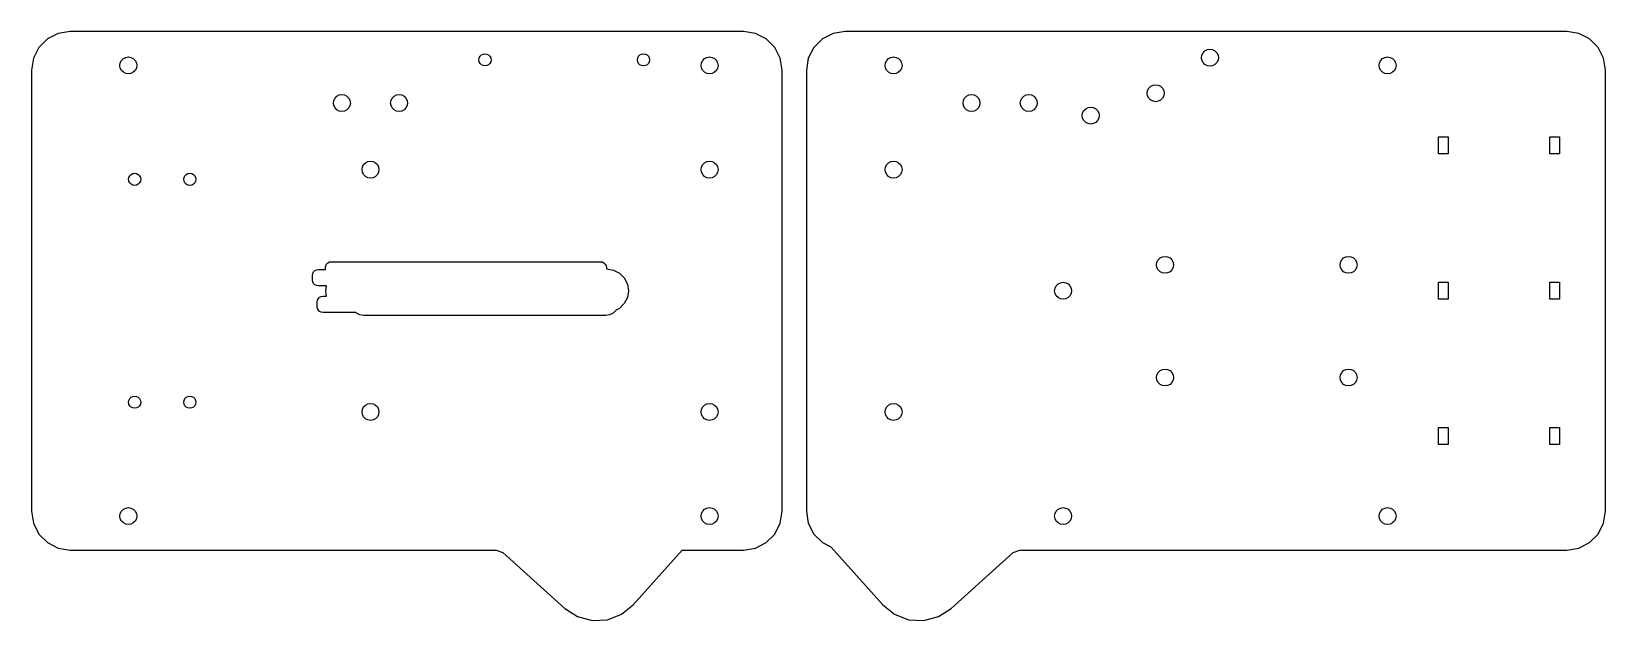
# Model space of a CAD drawing. Header units: metres. Extents: x -160 to 165, y -62 to 60.
import ezdxf

# ---------------------------------------------------------------- set-up
doc = ezdxf.new("R2010")
doc.units = ezdxf.units.M

msp = doc.modelspace()

# ---------------------------------------------------------------- linework, layer by layer
for p, q in [((-154.472, 59.6085), (-156.702, 58.4721)), ((-152, 60), (-154.472, 59.6085)), ((-13, 60), (-152, 60)), ((-10.5279, 59.6085), (-13, 60)), ((-8.29771, 58.4721), (-10.5279, 59.6085)), ((5.52786, 59.6085), (3.29771, 58.4721)), ((8, 60), (5.52786, 59.6085)), ((157, 60), (8, 60)), ((159.472, 59.6085), (157, 60)), ((161.702, 58.4721), (159.472, 59.6085)), ((-158.472, 56.7023), (-159.608, 54.4721)), ((-156.702, 58.4721), (-158.472, 56.7023)), ((-67.1047, 55.1613), (-66.7563, 55.3388)), ((-66.7563, 55.3388), (-66.37, 55.4)), ((-66.37, 55.4), (-65.9837, 55.3388)), ((-65.9837, 55.3388), (-65.6353, 55.1613)), ((-34.3647, 55.1613), (-34.0163, 55.3388)), ((-34.0163, 55.3388), (-33.63, 55.4)), ((-33.63, 55.4), (-33.2437, 55.3388)), ((-33.2437, 55.3388), (-32.8953, 55.1613)), ((-6.52786, 56.7023), (-8.29771, 58.4721)), ((-5.39154, 54.4721), (-6.52786, 56.7023)), ((1.52786, 56.7023), (0.39154, 54.4721)), ((3.29771, 58.4721), (1.52786, 56.7023)), ((81.6656, 55.1408), (81.9142, 55.6286)), ((81.9142, 55.6286), (82.3014, 56.0158)), ((82.3014, 56.0158), (82.7892, 56.2643)), ((82.7892, 56.2643), (83.33, 56.35)), ((83.33, 56.35), (83.8708, 56.2643)), ((83.8708, 56.2643), (84.3586, 56.0158)), ((84.3586, 56.0158), (84.7458, 55.6286)), ((84.7458, 55.6286), (84.9943, 55.1408)), ((163.472, 56.7023), (161.702, 58.4721)), ((164.608, 54.4721), (163.472, 56.7023)), ((-159.608, 54.4721), (-160, 52)), ((-160, 52), (-160, -39)), ((-141.75, 53), (-141.664, 53.5408)), ((-141.664, 52.4592), (-141.75, 53)), ((-141.664, 53.5408), (-141.416, 54.0286)), ((-141.416, 51.9714), (-141.664, 52.4592)), ((-141.416, 54.0286), (-141.029, 54.4158)), ((-141.029, 54.4158), (-140.541, 54.6644)), ((-140.541, 54.6644), (-140, 54.75)), ((-140, 54.75), (-139.459, 54.6644)), ((-139.459, 54.6644), (-138.971, 54.4158)), ((-138.971, 54.4158), (-138.584, 54.0286)), ((-138.584, 54.0286), (-138.336, 53.5408)), ((-138.336, 52.4592), (-138.584, 51.9714)), ((-138.336, 53.5408), (-138.25, 53)), ((-138.25, 53), (-138.336, 52.4592)), ((-67.62, 54.15), (-67.5588, 54.5363)), ((-67.5588, 53.7637), (-67.62, 54.15)), ((-67.5588, 54.5363), (-67.3813, 54.8847)), ((-67.3813, 53.4153), (-67.5588, 53.7637)), ((-67.3813, 54.8847), (-67.1047, 55.1613)), ((-67.1047, 53.1387), (-67.3813, 53.4153)), ((-66.7563, 52.9612), (-67.1047, 53.1387)), ((-66.37, 52.9), (-66.7563, 52.9612)), ((-65.9837, 52.9612), (-66.37, 52.9)), ((-65.6353, 53.1387), (-65.9837, 52.9612)), ((-65.6353, 55.1613), (-65.3587, 54.8847)), ((-65.3587, 53.4153), (-65.6353, 53.1387)), ((-65.3587, 54.8847), (-65.1812, 54.5363)), ((-65.1812, 53.7637), (-65.3587, 53.4153)), ((-65.1812, 54.5363), (-65.12, 54.15)), ((-65.12, 54.15), (-65.1812, 53.7637)), ((-34.88, 54.15), (-34.8188, 54.5363)), ((-34.8188, 53.7637), (-34.88, 54.15)), ((-34.8188, 54.5363), (-34.6413, 54.8847)), ((-34.6413, 53.4153), (-34.8188, 53.7637)), ((-34.6413, 54.8847), (-34.3647, 55.1613)), ((-34.3647, 53.1387), (-34.6413, 53.4153)), ((-34.0163, 52.9612), (-34.3647, 53.1387)), ((-33.63, 52.9), (-34.0163, 52.9612)), ((-33.2437, 52.9612), (-33.63, 52.9)), ((-32.8953, 53.1387), (-33.2437, 52.9612)), ((-32.8953, 55.1613), (-32.6187, 54.8847)), ((-32.6187, 53.4153), (-32.8953, 53.1387)), ((-32.6187, 54.8847), (-32.4412, 54.5363)), ((-32.4412, 53.7637), (-32.6187, 53.4153)), ((-32.4412, 54.5363), (-32.38, 54.15)), ((-32.38, 54.15), (-32.4412, 53.7637)), ((-21.75, 53), (-21.6644, 53.5408)), ((-21.6644, 52.4592), (-21.75, 53)), ((-21.6644, 53.5408), (-21.4158, 54.0286)), ((-21.4158, 51.9714), (-21.6644, 52.4592)), ((-21.4158, 54.0286), (-21.0286, 54.4158)), ((-21.0286, 54.4158), (-20.5408, 54.6644)), ((-20.5408, 54.6644), (-20, 54.75)), ((-20, 54.75), (-19.4592, 54.6644)), ((-19.4592, 54.6644), (-18.9714, 54.4158)), ((-18.9714, 54.4158), (-18.5842, 54.0286)), ((-18.5842, 54.0286), (-18.3357, 53.5408)), ((-18.3357, 52.4592), (-18.5842, 51.9714)), ((-18.3357, 53.5408), (-18.25, 53)), ((-18.25, 53), (-18.3357, 52.4592)), ((-5, 52), (-5.39154, 54.4721)), ((-5, -39), (-5, 52)), ((0.39154, 54.4721), (0, 52)), ((0, 52), (0, -39)), ((16.25, 53), (16.3357, 53.5408)), ((16.3357, 52.4592), (16.25, 53)), ((16.3357, 53.5408), (16.5842, 54.0286)), ((16.5842, 51.9714), (16.3357, 52.4592)), ((16.5842, 54.0286), (16.9714, 54.4158)), ((16.9714, 54.4158), (17.4592, 54.6644)), ((17.4592, 54.6644), (18, 54.75)), ((18, 54.75), (18.5408, 54.6644)), ((18.5408, 54.6644), (19.0286, 54.4158)), ((19.0286, 54.4158), (19.4158, 54.0286)), ((19.4158, 54.0286), (19.6644, 53.5408)), ((19.6644, 52.4592), (19.4158, 51.9714)), ((19.6644, 53.5408), (19.75, 53)), ((19.75, 53), (19.6644, 52.4592)), ((81.58, 54.6), (81.6656, 55.1408)), ((81.6656, 54.0592), (81.58, 54.6)), ((81.9142, 53.5714), (81.6656, 54.0592)), ((82.3014, 53.1842), (81.9142, 53.5714)), ((82.7892, 52.9356), (82.3014, 53.1842)), ((83.33, 52.85), (82.7892, 52.9356)), ((83.8708, 52.9356), (83.33, 52.85)), ((84.3586, 53.1842), (83.8708, 52.9356)), ((84.7458, 53.5714), (84.3586, 53.1842)), ((84.9943, 54.0592), (84.7458, 53.5714)), ((84.9943, 55.1408), (85.08, 54.6)), ((85.08, 54.6), (84.9943, 54.0592)), ((118.25, 53), (118.336, 53.5408)), ((118.336, 52.4592), (118.25, 53)), ((118.336, 53.5408), (118.584, 54.0286)), ((118.584, 51.9714), (118.336, 52.4592)), ((118.584, 54.0286), (118.971, 54.4158)), ((118.971, 54.4158), (119.459, 54.6644)), ((119.459, 54.6644), (120, 54.75)), ((120, 54.75), (120.541, 54.6644)), ((120.541, 54.6644), (121.029, 54.4158)), ((121.029, 54.4158), (121.416, 54.0286)), ((121.416, 54.0286), (121.664, 53.5408)), ((121.664, 52.4592), (121.416, 51.9714)), ((121.664, 53.5408), (121.75, 53)), ((121.75, 53), (121.664, 52.4592)), ((165, 52), (164.608, 54.4721)), ((165, -39), (165, 52)), ((-141.029, 51.5842), (-141.416, 51.9714)), ((-140.541, 51.3357), (-141.029, 51.5842)), ((-140, 51.25), (-140.541, 51.3357)), ((-139.459, 51.3357), (-140, 51.25)), ((-138.971, 51.5842), (-139.459, 51.3357)), ((-138.584, 51.9714), (-138.971, 51.5842)), ((-21.0286, 51.5842), (-21.4158, 51.9714)), ((-20.5408, 51.3357), (-21.0286, 51.5842)), ((-20, 51.25), (-20.5408, 51.3357)), ((-19.4592, 51.3357), (-20, 51.25)), ((-18.9714, 51.5842), (-19.4592, 51.3357)), ((-18.5842, 51.9714), (-18.9714, 51.5842)), ((16.9714, 51.5842), (16.5842, 51.9714)), ((17.4592, 51.3357), (16.9714, 51.5842)), ((18, 51.25), (17.4592, 51.3357)), ((18.5408, 51.3357), (18, 51.25)), ((19.0286, 51.5842), (18.5408, 51.3357)), ((19.4158, 51.9714), (19.0286, 51.5842)), ((71.0914, 48.6858), (71.5792, 48.9344)), ((71.5792, 48.9344), (72.12, 49.02)), ((72.12, 49.02), (72.6608, 48.9344)), ((72.6608, 48.9344), (73.1486, 48.6858)), ((118.971, 51.5842), (118.584, 51.9714)), ((119.459, 51.3357), (118.971, 51.5842)), ((120, 51.25), (119.459, 51.3357)), ((120.541, 51.3357), (120, 51.25)), ((121.029, 51.5842), (120.541, 51.3357)), ((121.416, 51.9714), (121.029, 51.5842)), ((-97.66, 45.245), (-97.5743, 45.7858)), ((-97.5743, 45.7858), (-97.3258, 46.2736)), ((-97.3258, 46.2736), (-96.9386, 46.6608)), ((-96.9386, 46.6608), (-96.4508, 46.9094)), ((-96.4508, 46.9094), (-95.91, 46.995)), ((-95.91, 46.995), (-95.3692, 46.9094)), ((-95.3692, 46.9094), (-94.8814, 46.6608)), ((-94.8814, 46.6608), (-94.4942, 46.2736)), ((-94.4942, 46.2736), (-94.2456, 45.7858)), ((-94.2456, 45.7858), (-94.16, 45.245)), ((-85.84, 45.245), (-85.7544, 45.7858)), ((-85.7544, 45.7858), (-85.5058, 46.2736)), ((-85.5058, 46.2736), (-85.1186, 46.6608)), ((-85.1186, 46.6608), (-84.6308, 46.9094)), ((-84.6308, 46.9094), (-84.09, 46.995)), ((-84.09, 46.995), (-83.5492, 46.9094)), ((-83.5492, 46.9094), (-83.0614, 46.6608)), ((-83.0614, 46.6608), (-82.6742, 46.2736)), ((-82.6742, 46.2736), (-82.4257, 45.7858)), ((-82.4257, 45.7858), (-82.34, 45.245)), ((32.34, 45.245), (32.4257, 45.7858)), ((32.4257, 45.7858), (32.6742, 46.2736)), ((32.6742, 46.2736), (33.0614, 46.6608)), ((33.0614, 46.6608), (33.5492, 46.9094)), ((33.5492, 46.9094), (34.09, 46.995)), ((34.09, 46.995), (34.6308, 46.9094)), ((34.6308, 46.9094), (35.1186, 46.6608)), ((35.1186, 46.6608), (35.5058, 46.2736)), ((35.5058, 46.2736), (35.7544, 45.7858)), ((35.7544, 45.7858), (35.84, 45.245)), ((44.16, 45.245), (44.2456, 45.7858)), ((44.2456, 45.7858), (44.4942, 46.2736)), ((44.4942, 46.2736), (44.8814, 46.6608)), ((44.8814, 46.6608), (45.3692, 46.9094)), ((45.3692, 46.9094), (45.91, 46.995)), ((45.91, 46.995), (46.4508, 46.9094)), ((46.4508, 46.9094), (46.9386, 46.6608)), ((46.9386, 46.6608), (47.3258, 46.2736)), ((47.3258, 46.2736), (47.5743, 45.7858)), ((47.5743, 45.7858), (47.66, 45.245)), ((70.37, 47.27), (70.4556, 47.8108)), ((70.4556, 46.7292), (70.37, 47.27)), ((70.4556, 47.8108), (70.7042, 48.2986)), ((70.7042, 46.2414), (70.4556, 46.7292)), ((70.7042, 48.2986), (71.0914, 48.6858)), ((71.0914, 45.8542), (70.7042, 46.2414)), ((71.5792, 45.6057), (71.0914, 45.8542)), ((72.12, 45.52), (71.5792, 45.6057)), ((72.6608, 45.6057), (72.12, 45.52)), ((73.1486, 45.8542), (72.6608, 45.6057)), ((73.1486, 48.6858), (73.5358, 48.2986)), ((73.5358, 46.2414), (73.1486, 45.8542)), ((73.5358, 48.2986), (73.7843, 47.8108)), ((73.7843, 46.7292), (73.5358, 46.2414)), ((73.7843, 47.8108), (73.87, 47.27)), ((73.87, 47.27), (73.7843, 46.7292)), ((-97.5743, 44.7042), (-97.66, 45.245)), ((-97.3258, 44.2164), (-97.5743, 44.7042)), ((-96.9386, 43.8292), (-97.3258, 44.2164)), ((-96.4508, 43.5807), (-96.9386, 43.8292)), ((-95.91, 43.495), (-96.4508, 43.5807)), ((-95.3692, 43.5807), (-95.91, 43.495)), ((-94.8814, 43.8292), (-95.3692, 43.5807)), ((-94.4942, 44.2164), (-94.8814, 43.8292)), ((-94.2456, 44.7042), (-94.4942, 44.2164)), ((-94.16, 45.245), (-94.2456, 44.7042)), ((-85.7544, 44.7042), (-85.84, 45.245)), ((-85.5058, 44.2164), (-85.7544, 44.7042)), ((-85.1186, 43.8292), (-85.5058, 44.2164)), ((-84.6308, 43.5807), (-85.1186, 43.8292)), ((-84.09, 43.495), (-84.6308, 43.5807)), ((-83.5492, 43.5807), (-84.09, 43.495)), ((-83.0614, 43.8292), (-83.5492, 43.5807)), ((-82.6742, 44.2164), (-83.0614, 43.8292)), ((-82.4257, 44.7042), (-82.6742, 44.2164)), ((-82.34, 45.245), (-82.4257, 44.7042)), ((32.4257, 44.7042), (32.34, 45.245)), ((32.6742, 44.2164), (32.4257, 44.7042)), ((33.0614, 43.8292), (32.6742, 44.2164)), ((33.5492, 43.5807), (33.0614, 43.8292)), ((34.09, 43.495), (33.5492, 43.5807)), ((34.6308, 43.5807), (34.09, 43.495)), ((35.1186, 43.8292), (34.6308, 43.5807)), ((35.5058, 44.2164), (35.1186, 43.8292)), ((35.7544, 44.7042), (35.5058, 44.2164)), ((35.84, 45.245), (35.7544, 44.7042)), ((44.2456, 44.7042), (44.16, 45.245)), ((44.4942, 44.2164), (44.2456, 44.7042)), ((44.8814, 43.8292), (44.4942, 44.2164)), ((45.3692, 43.5807), (44.8814, 43.8292)), ((45.91, 43.495), (45.3692, 43.5807)), ((46.4508, 43.5807), (45.91, 43.495)), ((46.9386, 43.8292), (46.4508, 43.5807)), ((47.3258, 44.2164), (46.9386, 43.8292)), ((47.5743, 44.7042), (47.3258, 44.2164)), ((47.66, 45.245), (47.5743, 44.7042)), ((56.95, 42.65), (57.0357, 43.1908)), ((57.0357, 42.1092), (56.95, 42.65)), ((57.0357, 43.1908), (57.2842, 43.6786)), ((57.2842, 43.6786), (57.6714, 44.0658)), ((57.6714, 44.0658), (58.1592, 44.3144)), ((58.1592, 44.3144), (58.7, 44.4)), ((58.7, 44.4), (59.2408, 44.3144)), ((59.2408, 44.3144), (59.7286, 44.0658)), ((59.7286, 44.0658), (60.1158, 43.6786)), ((60.1158, 43.6786), (60.3643, 43.1908)), ((60.3643, 43.1908), (60.45, 42.65)), ((60.45, 42.65), (60.3643, 42.1092)), ((57.2842, 41.6214), (57.0357, 42.1092)), ((57.6714, 41.2342), (57.2842, 41.6214)), ((58.1592, 40.9857), (57.6714, 41.2342)), ((58.7, 40.9), (58.1592, 40.9857)), ((59.2408, 40.9857), (58.7, 40.9)), ((59.7286, 41.2342), (59.2408, 40.9857)), ((60.1158, 41.6214), (59.7286, 41.2342)), ((60.3643, 42.1092), (60.1158, 41.6214)), ((130.5, 34.75), (130.5, 38.25)), ((130.5, 38.25), (132.5, 38.25)), ((132.5, 38.25), (132.5, 34.75)), ((153.5, 34.75), (153.5, 38.25)), ((153.5, 38.25), (155.5, 38.25)), ((155.5, 38.25), (155.5, 34.75)), ((-91.6644, 32.0408), (-91.4158, 32.5286)), ((-91.4158, 32.5286), (-91.0286, 32.9158)), ((-91.0286, 32.9158), (-90.5408, 33.1644)), ((-90.5408, 33.1644), (-90, 33.25)), ((-90, 33.25), (-89.4592, 33.1644)), ((-89.4592, 33.1644), (-88.9714, 32.9158)), ((-88.9714, 32.9158), (-88.5842, 32.5286)), ((-88.5842, 32.5286), (-88.3357, 32.0408)), ((-21.6644, 32.0408), (-21.4158, 32.5286)), ((-21.4158, 32.5286), (-21.0286, 32.9158)), ((-21.0286, 32.9158), (-20.5408, 33.1644)), ((-20.5408, 33.1644), (-20, 33.25)), ((-20, 33.25), (-19.4592, 33.1644)), ((-19.4592, 33.1644), (-18.9714, 32.9158)), ((-18.9714, 32.9158), (-18.5842, 32.5286)), ((-18.5842, 32.5286), (-18.3357, 32.0408)), ((16.3357, 32.0408), (16.5842, 32.5286)), ((16.5842, 32.5286), (16.9714, 32.9158)), ((16.9714, 32.9158), (17.4592, 33.1644)), ((17.4592, 33.1644), (18, 33.25)), ((18, 33.25), (18.5408, 33.1644)), ((18.5408, 33.1644), (19.0286, 32.9158)), ((19.0286, 32.9158), (19.4158, 32.5286)), ((19.4158, 32.5286), (19.6644, 32.0408)), ((132.5, 34.75), (130.5, 34.75)), ((155.5, 34.75), (153.5, 34.75)), ((-139.95, 29.5), (-139.889, 29.8863)), ((-139.889, 29.1137), (-139.95, 29.5)), ((-139.889, 29.8863), (-139.711, 30.2347)), ((-139.711, 30.2347), (-139.435, 30.5113)), ((-139.435, 30.5113), (-139.086, 30.6888)), ((-139.086, 30.6888), (-138.7, 30.75)), ((-138.7, 30.75), (-138.314, 30.6888)), ((-138.314, 30.6888), (-137.965, 30.5113)), ((-137.965, 30.5113), (-137.689, 30.2347)), ((-137.689, 30.2347), (-137.511, 29.8863)), ((-137.511, 29.8863), (-137.45, 29.5)), ((-137.45, 29.5), (-137.511, 29.1137)), ((-128.55, 29.5), (-128.489, 29.8863)), ((-128.489, 29.1137), (-128.55, 29.5)), ((-128.489, 29.8863), (-128.311, 30.2347)), ((-128.311, 30.2347), (-128.035, 30.5113)), ((-128.035, 30.5113), (-127.686, 30.6888)), ((-127.686, 30.6888), (-127.3, 30.75)), ((-127.3, 30.75), (-126.914, 30.6888)), ((-126.914, 30.6888), (-126.565, 30.5113)), ((-126.565, 30.5113), (-126.289, 30.2347)), ((-126.289, 30.2347), (-126.111, 29.8863)), ((-126.111, 29.8863), (-126.05, 29.5)), ((-126.05, 29.5), (-126.111, 29.1137)), ((-91.75, 31.5), (-91.6644, 32.0408)), ((-91.6644, 30.9592), (-91.75, 31.5)), ((-91.4158, 30.4714), (-91.6644, 30.9592)), ((-91.0286, 30.0842), (-91.4158, 30.4714)), ((-90.5408, 29.8357), (-91.0286, 30.0842)), ((-90, 29.75), (-90.5408, 29.8357)), ((-89.4592, 29.8357), (-90, 29.75)), ((-88.9714, 30.0842), (-89.4592, 29.8357)), ((-88.5842, 30.4714), (-88.9714, 30.0842)), ((-88.3357, 30.9592), (-88.5842, 30.4714)), ((-88.3357, 32.0408), (-88.25, 31.5)), ((-88.25, 31.5), (-88.3357, 30.9592)), ((-21.75, 31.5), (-21.6644, 32.0408)), ((-21.6644, 30.9592), (-21.75, 31.5)), ((-21.4158, 30.4714), (-21.6644, 30.9592)), ((-21.0286, 30.0842), (-21.4158, 30.4714)), ((-20.5408, 29.8357), (-21.0286, 30.0842)), ((-20, 29.75), (-20.5408, 29.8357)), ((-19.4592, 29.8357), (-20, 29.75)), ((-18.9714, 30.0842), (-19.4592, 29.8357)), ((-18.5842, 30.4714), (-18.9714, 30.0842)), ((-18.3357, 30.9592), (-18.5842, 30.4714)), ((-18.3357, 32.0408), (-18.25, 31.5)), ((-18.25, 31.5), (-18.3357, 30.9592)), ((16.25, 31.5), (16.3357, 32.0408)), ((16.3357, 30.9592), (16.25, 31.5)), ((16.5842, 30.4714), (16.3357, 30.9592)), ((16.9714, 30.0842), (16.5842, 30.4714)), ((17.4592, 29.8357), (16.9714, 30.0842)), ((18, 29.75), (17.4592, 29.8357)), ((18.5408, 29.8357), (18, 29.75)), ((19.0286, 30.0842), (18.5408, 29.8357)), ((19.4158, 30.4714), (19.0286, 30.0842)), ((19.6644, 30.9592), (19.4158, 30.4714)), ((19.6644, 32.0408), (19.75, 31.5)), ((19.75, 31.5), (19.6644, 30.9592)), ((-139.711, 28.7653), (-139.889, 29.1137)), ((-139.435, 28.4887), (-139.711, 28.7653)), ((-139.086, 28.3112), (-139.435, 28.4887)), ((-138.7, 28.25), (-139.086, 28.3112)), ((-138.314, 28.3112), (-138.7, 28.25)), ((-137.965, 28.4887), (-138.314, 28.3112)), ((-137.689, 28.7653), (-137.965, 28.4887)), ((-137.511, 29.1137), (-137.689, 28.7653)), ((-128.311, 28.7653), (-128.489, 29.1137)), ((-128.035, 28.4887), (-128.311, 28.7653)), ((-127.686, 28.3112), (-128.035, 28.4887)), ((-127.3, 28.25), (-127.686, 28.3112)), ((-126.914, 28.3112), (-127.3, 28.25)), ((-126.565, 28.4887), (-126.914, 28.3112)), ((-126.289, 28.7653), (-126.565, 28.4887)), ((-126.111, 29.1137), (-126.289, 28.7653)), ((72.6342, 12.8786), (73.0214, 13.2658)), ((73.0214, 13.2658), (73.5092, 13.5143)), ((73.5092, 13.5143), (74.05, 13.6)), ((74.05, 13.6), (74.5908, 13.5143)), ((74.5908, 13.5143), (75.0786, 13.2658)), ((75.0786, 13.2658), (75.4658, 12.8786)), ((110.534, 12.8786), (110.921, 13.2658)), ((110.921, 13.2658), (111.409, 13.5143)), ((111.409, 13.5143), (111.95, 13.6)), ((111.95, 13.6), (112.491, 13.5143)), ((112.491, 13.5143), (112.979, 13.2658)), ((112.979, 13.2658), (113.366, 12.8786)), ((-102, 9.7), (-101.941, 10.0708)), ((-101.941, 10.0708), (-101.771, 10.4053)), ((-101.771, 10.4053), (-101.505, 10.6708)), ((-101.505, 10.6708), (-101.171, 10.8413)), ((-101.171, 10.8413), (-100.8, 10.9)), ((-100.8, 10.9), (-99.3, 10.9)), ((-99.3, 11.3), (-99.2412, 11.6708)), ((-99.3, 10.9), (-99.3, 11.3)), ((-99.2412, 11.6708), (-99.0708, 12.0053)), ((-99.0708, 12.0053), (-98.8053, 12.2708)), ((-98.8053, 12.2708), (-98.4708, 12.4413)), ((-98.4708, 12.4413), (-98.1, 12.5)), ((-98.1, 12.5), (-42.5, 12.5)), ((-42.5, 12.5), (-42.1292, 12.4413)), ((-42.1292, 12.4413), (-41.7947, 12.2708)), ((-41.7947, 12.2708), (-41.5292, 12.0053)), ((-41.5292, 12.0053), (-41.3587, 11.6708)), ((-41.3587, 11.6708), (-41.3, 11.3)), ((-41.3, 11.3), (-41.3, 11)), ((-41.3, 11), (-41.25, 11)), ((-41.25, 11), (-39.8594, 10.7797)), ((-39.8594, 10.7797), (-38.605, 10.1406)), ((-38.605, 10.1406), (-37.6094, 9.14502)), ((72.3, 11.85), (72.3857, 12.3908)), ((72.3857, 11.3092), (72.3, 11.85)), ((72.3857, 12.3908), (72.6342, 12.8786)), ((72.6342, 10.8214), (72.3857, 11.3092)), ((73.0214, 10.4342), (72.6342, 10.8214)), ((73.5092, 10.1856), (73.0214, 10.4342)), ((74.05, 10.1), (73.5092, 10.1856)), ((74.5908, 10.1856), (74.05, 10.1)), ((75.0786, 10.4342), (74.5908, 10.1856)), ((75.4658, 10.8214), (75.0786, 10.4342)), ((75.4658, 12.8786), (75.7144, 12.3908)), ((75.7144, 11.3092), (75.4658, 10.8214)), ((75.7144, 12.3908), (75.8, 11.85)), ((75.8, 11.85), (75.7144, 11.3092)), ((110.2, 11.85), (110.286, 12.3908)), ((110.286, 11.3092), (110.2, 11.85)), ((110.286, 12.3908), (110.534, 12.8786)), ((110.534, 10.8214), (110.286, 11.3092)), ((110.921, 10.4342), (110.534, 10.8214)), ((111.409, 10.1856), (110.921, 10.4342)), ((111.95, 10.1), (111.409, 10.1856)), ((112.491, 10.1856), (111.95, 10.1)), ((112.979, 10.4342), (112.491, 10.1856)), ((113.366, 10.8214), (112.979, 10.4342)), ((113.366, 12.8786), (113.614, 12.3908)), ((113.614, 11.3092), (113.366, 10.8214)), ((113.614, 12.3908), (113.7, 11.85)), ((113.7, 11.85), (113.614, 11.3092)), ((-102, 8.7), (-102, 9.7)), ((-101.941, 8.32918), (-102, 8.7)), ((-101.771, 7.99466), (-101.941, 8.32918)), ((-101.505, 7.72917), (-101.771, 7.99466)), ((-101.171, 7.55873), (-101.505, 7.72917)), ((-100.8, 7.5), (-101.171, 7.55873)), ((-99.0916, 7.5), (-100.8, 7.5)), ((-99.25, 6.5), (-99.0916, 7.5)), ((-99.0758, 5.40001), (-99.25, 6.5)), ((-37.6094, 9.14502), (-36.9703, 7.89056)), ((-36.9703, 7.89056), (-36.75, 6.5)), ((-36.75, 6.5), (-36.9703, 5.10944)), ((51.25, 6.5), (51.3357, 7.04079)), ((51.3357, 5.95923), (51.25, 6.5)), ((51.3357, 7.04079), (51.5842, 7.52863)), ((51.5842, 7.52863), (51.9714, 7.91579)), ((51.9714, 7.91579), (52.4592, 8.16435)), ((52.4592, 8.16435), (53, 8.25)), ((53, 8.25), (53.5408, 8.16435)), ((53.5408, 8.16435), (54.0286, 7.91579)), ((54.0286, 7.91579), (54.4158, 7.52863)), ((54.4158, 7.52863), (54.6644, 7.04079)), ((54.6644, 7.04079), (54.75, 6.5)), ((54.75, 6.5), (54.6644, 5.95923)), ((130.5, 4.75), (130.5, 8.25)), ((130.5, 8.25), (132.5, 8.25)), ((132.5, 8.25), (132.5, 4.75)), ((153.5, 4.75), (153.5, 8.25)), ((153.5, 8.25), (155.5, 8.25)), ((155.5, 8.25), (155.5, 4.75)), ((-101, 4.20001), (-100.941, 4.57083)), ((-101, 3.20001), (-101, 4.20001)), ((-100.941, 4.57083), (-100.771, 4.90535)), ((-100.771, 4.90535), (-100.505, 5.17084)), ((-100.505, 5.17084), (-100.171, 5.34128)), ((-100.171, 5.34128), (-99.8, 5.40001)), ((-99.8, 5.40001), (-99.0758, 5.40001)), ((-37.6094, 3.85498), (-38.605, 2.85944)), ((-36.9703, 5.10944), (-37.6094, 3.85498)), ((51.5842, 5.47139), (51.3357, 5.95923)), ((51.9714, 5.08423), (51.5842, 5.47139)), ((52.4592, 4.83566), (51.9714, 5.08423)), ((53, 4.75), (52.4592, 4.83566)), ((53.5408, 4.83566), (53, 4.75)), ((54.0286, 5.08423), (53.5408, 4.83566)), ((54.4158, 5.47139), (54.0286, 5.08423)), ((54.6644, 5.95923), (54.4158, 5.47139)), ((132.5, 4.75), (130.5, 4.75)), ((155.5, 4.75), (153.5, 4.75)), ((-100.941, 2.82919), (-101, 3.20001)), ((-100.771, 2.49467), (-100.941, 2.82919)), ((-100.505, 2.22919), (-100.771, 2.49467)), ((-100.171, 2.05875), (-100.505, 2.22919)), ((-99.8, 2.00002), (-100.171, 2.05875)), ((-92.992, 2), (-99.8, 2.00002)), ((-92.8695, 1.87747), (-92.992, 2)), ((-92.1725, 1.52237), (-92.8695, 1.87747)), ((-91.4, 1.40001), (-92.1725, 1.52237)), ((-41.4, 1.40001), (-91.4, 1.40001)), ((-40.6275, 1.52237), (-41.4, 1.40001)), ((-39.9306, 1.87747), (-40.6275, 1.52237)), ((-39.3775, 2.43056), (-39.9306, 1.87747)), ((-39.3532, 2.4782), (-39.3775, 2.43056)), ((-38.605, 2.85944), (-39.3532, 2.4782)), ((73.0214, -9.98421), (73.5092, -9.73564)), ((73.5092, -9.73564), (74.05, -9.64999)), ((74.05, -9.64999), (74.5908, -9.73564)), ((74.5908, -9.73564), (75.0786, -9.98421)), ((110.921, -9.98421), (111.409, -9.73564)), ((111.409, -9.73564), (111.95, -9.64999)), ((111.95, -9.64999), (112.491, -9.73564)), ((112.491, -9.73564), (112.979, -9.98421)), ((72.3, -11.4), (72.3857, -10.8592)), ((72.3857, -11.9408), (72.3, -11.4)), ((72.3857, -10.8592), (72.6342, -10.3714)), ((72.6342, -12.4286), (72.3857, -11.9408)), ((72.6342, -10.3714), (73.0214, -9.98421)), ((73.0214, -12.8158), (72.6342, -12.4286)), ((73.5092, -13.0643), (73.0214, -12.8158)), ((75.0786, -12.8158), (74.5908, -13.0643)), ((75.0786, -9.98421), (75.4658, -10.3714)), ((75.4658, -12.4286), (75.0786, -12.8158)), ((75.4658, -10.3714), (75.7144, -10.8592)), ((75.7144, -11.9408), (75.4658, -12.4286)), ((75.7144, -10.8592), (75.8, -11.4)), ((75.8, -11.4), (75.7144, -11.9408)), ((110.2, -11.4), (110.286, -10.8592)), ((110.286, -11.9408), (110.2, -11.4)), ((110.286, -10.8592), (110.534, -10.3714)), ((110.534, -12.4286), (110.286, -11.9408)), ((110.534, -10.3714), (110.921, -9.98421)), ((110.921, -12.8158), (110.534, -12.4286)), ((111.409, -13.0643), (110.921, -12.8158)), ((112.979, -12.8158), (112.491, -13.0643)), ((112.979, -9.98421), (113.366, -10.3714)), ((113.366, -12.4286), (112.979, -12.8158)), ((113.366, -10.3714), (113.614, -10.8592)), ((113.614, -11.9408), (113.366, -12.4286)), ((113.614, -10.8592), (113.7, -11.4)), ((113.7, -11.4), (113.614, -11.9408)), ((-139.95, -16.5), (-139.889, -16.1137)), ((-139.889, -16.1137), (-139.711, -15.7653)), ((-139.711, -15.7653), (-139.435, -15.4887)), ((-139.435, -15.4887), (-139.086, -15.3112)), ((-139.086, -15.3112), (-138.7, -15.25)), ((-138.7, -15.25), (-138.314, -15.3112)), ((-138.314, -15.3112), (-137.965, -15.4887)), ((-137.965, -15.4887), (-137.689, -15.7653)), ((-137.689, -15.7653), (-137.511, -16.1137)), ((-137.511, -16.1137), (-137.45, -16.5)), ((-128.55, -16.5), (-128.489, -16.1137)), ((-128.489, -16.1137), (-128.311, -15.7653)), ((-128.311, -15.7653), (-128.035, -15.4887)), ((-128.035, -15.4887), (-127.686, -15.3112)), ((-127.686, -15.3112), (-127.3, -15.25)), ((-127.3, -15.25), (-126.914, -15.3112)), ((-126.914, -15.3112), (-126.565, -15.4887)), ((-126.565, -15.4887), (-126.289, -15.7653)), ((-126.289, -15.7653), (-126.111, -16.1137)), ((-126.111, -16.1137), (-126.05, -16.5)), ((74.05, -13.15), (73.5092, -13.0643)), ((74.5908, -13.0643), (74.05, -13.15)), ((111.95, -13.15), (111.409, -13.0643)), ((112.491, -13.0643), (111.95, -13.15)), ((-139.889, -16.8863), (-139.95, -16.5)), ((-139.711, -17.2347), (-139.889, -16.8863)), ((-139.435, -17.5113), (-139.711, -17.2347)), ((-139.086, -17.6888), (-139.435, -17.5113)), ((-138.7, -17.75), (-139.086, -17.6888)), ((-138.314, -17.6888), (-138.7, -17.75)), ((-137.965, -17.5113), (-138.314, -17.6888)), ((-137.689, -17.2347), (-137.965, -17.5113)), ((-137.511, -16.8863), (-137.689, -17.2347)), ((-137.45, -16.5), (-137.511, -16.8863)), ((-128.489, -16.8863), (-128.55, -16.5)), ((-128.311, -17.2347), (-128.489, -16.8863)), ((-128.035, -17.5113), (-128.311, -17.2347)), ((-127.686, -17.6888), (-128.035, -17.5113)), ((-127.3, -17.75), (-127.686, -17.6888)), ((-126.914, -17.6888), (-127.3, -17.75)), ((-126.565, -17.5113), (-126.914, -17.6888)), ((-126.289, -17.2347), (-126.565, -17.5113)), ((-126.111, -16.8863), (-126.289, -17.2347)), ((-126.05, -16.5), (-126.111, -16.8863)), ((-91.75, -18.5), (-91.6644, -17.9592)), ((-91.6644, -19.0408), (-91.75, -18.5)), ((-91.6644, -17.9592), (-91.4158, -17.4714)), ((-91.4158, -19.5286), (-91.6644, -19.0408)), ((-91.4158, -17.4714), (-91.0286, -17.0842)), ((-91.0286, -17.0842), (-90.5408, -16.8356)), ((-90.5408, -16.8356), (-90, -16.75)), ((-90, -16.75), (-89.4592, -16.8356)), ((-89.4592, -16.8356), (-88.9714, -17.0842)), ((-88.9714, -17.0842), (-88.5842, -17.4714)), ((-88.5842, -17.4714), (-88.3357, -17.9592)), ((-88.3357, -19.0408), (-88.5842, -19.5286)), ((-88.3357, -17.9592), (-88.25, -18.5)), ((-88.25, -18.5), (-88.3357, -19.0408)), ((-21.75, -18.5), (-21.6644, -17.9592)), ((-21.6644, -19.0408), (-21.75, -18.5)), ((-21.6644, -17.9592), (-21.4158, -17.4714)), ((-21.4158, -19.5286), (-21.6644, -19.0408)), ((-21.4158, -17.4714), (-21.0286, -17.0842)), ((-21.0286, -17.0842), (-20.5408, -16.8356)), ((-20.5408, -16.8356), (-20, -16.75)), ((-20, -16.75), (-19.4592, -16.8356)), ((-19.4592, -16.8356), (-18.9714, -17.0842)), ((-18.9714, -17.0842), (-18.5842, -17.4714)), ((-18.5842, -17.4714), (-18.3357, -17.9592)), ((-18.3357, -19.0408), (-18.5842, -19.5286)), ((-18.3357, -17.9592), (-18.25, -18.5)), ((-18.25, -18.5), (-18.3357, -19.0408)), ((16.25, -18.5), (16.3357, -17.9592)), ((16.3357, -19.0408), (16.25, -18.5)), ((16.3357, -17.9592), (16.5842, -17.4714)), ((16.5842, -19.5286), (16.3357, -19.0408)), ((16.5842, -17.4714), (16.9714, -17.0842)), ((16.9714, -17.0842), (17.4592, -16.8356)), ((17.4592, -16.8356), (18, -16.75)), ((18, -16.75), (18.5408, -16.8356)), ((18.5408, -16.8356), (19.0286, -17.0842)), ((19.0286, -17.0842), (19.4158, -17.4714)), ((19.4158, -17.4714), (19.6644, -17.9592)), ((19.6644, -19.0408), (19.4158, -19.5286)), ((19.6644, -17.9592), (19.75, -18.5)), ((19.75, -18.5), (19.6644, -19.0408)), ((-91.0286, -19.9158), (-91.4158, -19.5286)), ((-90.5408, -20.1643), (-91.0286, -19.9158)), ((-90, -20.25), (-90.5408, -20.1643)), ((-89.4592, -20.1643), (-90, -20.25)), ((-88.9714, -19.9158), (-89.4592, -20.1643)), ((-88.5842, -19.5286), (-88.9714, -19.9158)), ((-21.0286, -19.9158), (-21.4158, -19.5286)), ((-20.5408, -20.1643), (-21.0286, -19.9158)), ((-20, -20.25), (-20.5408, -20.1643)), ((-19.4592, -20.1643), (-20, -20.25)), ((-18.9714, -19.9158), (-19.4592, -20.1643)), ((-18.5842, -19.5286), (-18.9714, -19.9158)), ((16.9714, -19.9158), (16.5842, -19.5286)), ((17.4592, -20.1643), (16.9714, -19.9158)), ((18, -20.25), (17.4592, -20.1643)), ((18.5408, -20.1643), (18, -20.25)), ((19.0286, -19.9158), (18.5408, -20.1643)), ((19.4158, -19.5286), (19.0286, -19.9158)), ((130.5, -25.25), (130.5, -21.75)), ((130.5, -21.75), (132.5, -21.75)), ((132.5, -21.75), (132.5, -25.25)), ((153.5, -25.25), (153.5, -21.75)), ((153.5, -21.75), (155.5, -21.75)), ((155.5, -21.75), (155.5, -25.25)), ((132.5, -25.25), (130.5, -25.25)), ((155.5, -25.25), (153.5, -25.25)), ((-160, -39), (-159.608, -41.4721)), ((-141.664, -39.4592), (-141.416, -38.9714)), ((-141.416, -38.9714), (-141.029, -38.5842)), ((-141.029, -38.5842), (-140.541, -38.3356)), ((-140.541, -38.3356), (-140, -38.25)), ((-140, -38.25), (-139.459, -38.3356)), ((-139.459, -38.3356), (-138.971, -38.5842)), ((-138.971, -38.5842), (-138.584, -38.9714)), ((-138.584, -38.9714), (-138.336, -39.4592)), ((-21.6644, -39.4592), (-21.4158, -38.9714)), ((-21.4158, -38.9714), (-21.0286, -38.5842)), ((-21.0286, -38.5842), (-20.5408, -38.3356)), ((-20.5408, -38.3356), (-20, -38.25)), ((-20, -38.25), (-19.4592, -38.3356)), ((-19.4592, -38.3356), (-18.9714, -38.5842)), ((-18.9714, -38.5842), (-18.5842, -38.9714)), ((-18.5842, -38.9714), (-18.3357, -39.4592)), ((-5.39154, -41.4721), (-5, -39)), ((0, -39), (0.39154, -41.4721)), ((51.3357, -39.4592), (51.5842, -38.9714)), ((51.5842, -38.9714), (51.9714, -38.5842)), ((51.9714, -38.5842), (52.4592, -38.3356)), ((52.4592, -38.3356), (53, -38.25)), ((53, -38.25), (53.5408, -38.3356)), ((53.5408, -38.3356), (54.0286, -38.5842)), ((54.0286, -38.5842), (54.4158, -38.9714)), ((54.4158, -38.9714), (54.6644, -39.4592)), ((118.336, -39.4592), (118.584, -38.9714)), ((118.584, -38.9714), (118.971, -38.5842)), ((118.971, -38.5842), (119.459, -38.3356)), ((119.459, -38.3356), (120, -38.25)), ((120, -38.25), (120.541, -38.3356)), ((120.541, -38.3356), (121.029, -38.5842)), ((121.029, -38.5842), (121.416, -38.9714)), ((121.416, -38.9714), (121.664, -39.4592)), ((164.608, -41.4721), (165, -39)), ((-159.608, -41.4721), (-158.472, -43.7023)), ((-141.75, -40), (-141.664, -39.4592)), ((-141.664, -40.5408), (-141.75, -40)), ((-141.416, -41.0286), (-141.664, -40.5408)), ((-141.029, -41.4158), (-141.416, -41.0286)), ((-140.541, -41.6643), (-141.029, -41.4158)), ((-140, -41.75), (-140.541, -41.6643)), ((-139.459, -41.6643), (-140, -41.75)), ((-138.971, -41.4158), (-139.459, -41.6643)), ((-138.584, -41.0286), (-138.971, -41.4158)), ((-138.336, -40.5408), (-138.584, -41.0286)), ((-138.336, -39.4592), (-138.25, -40)), ((-138.25, -40), (-138.336, -40.5408)), ((-21.75, -40), (-21.6644, -39.4592)), ((-21.6644, -40.5408), (-21.75, -40)), ((-21.4158, -41.0286), (-21.6644, -40.5408)), ((-21.0286, -41.4158), (-21.4158, -41.0286)), ((-20.5408, -41.6643), (-21.0286, -41.4158)), ((-20, -41.75), (-20.5408, -41.6643)), ((-19.4592, -41.6643), (-20, -41.75)), ((-18.9714, -41.4158), (-19.4592, -41.6643)), ((-18.5842, -41.0286), (-18.9714, -41.4158)), ((-18.3357, -40.5408), (-18.5842, -41.0286)), ((-18.3357, -39.4592), (-18.25, -40)), ((-18.25, -40), (-18.3357, -40.5408)), ((-6.52786, -43.7023), (-5.39154, -41.4721)), ((0.39154, -41.4721), (1.52786, -43.7023)), ((51.25, -40), (51.3357, -39.4592)), ((51.3357, -40.5408), (51.25, -40)), ((51.5842, -41.0286), (51.3357, -40.5408)), ((51.9714, -41.4158), (51.5842, -41.0286)), ((52.4592, -41.6643), (51.9714, -41.4158)), ((53, -41.75), (52.4592, -41.6643)), ((53.5408, -41.6643), (53, -41.75)), ((54.0286, -41.4158), (53.5408, -41.6643)), ((54.4158, -41.0286), (54.0286, -41.4158)), ((54.6644, -40.5408), (54.4158, -41.0286)), ((54.6644, -39.4592), (54.75, -40)), ((54.75, -40), (54.6644, -40.5408)), ((118.25, -40), (118.336, -39.4592)), ((118.336, -40.5408), (118.25, -40)), ((118.584, -41.0286), (118.336, -40.5408)), ((118.971, -41.4158), (118.584, -41.0286)), ((119.459, -41.6643), (118.971, -41.4158)), ((120, -41.75), (119.459, -41.6643)), ((120.541, -41.6643), (120, -41.75)), ((121.029, -41.4158), (120.541, -41.6643)), ((121.416, -41.0286), (121.029, -41.4158)), ((121.664, -40.5408), (121.416, -41.0286)), ((121.664, -39.4592), (121.75, -40)), ((121.75, -40), (121.664, -40.5408)), ((163.472, -43.7023), (164.608, -41.4721)), ((-158.472, -43.7023), (-156.702, -45.4721)), ((-156.702, -45.4721), (-154.472, -46.6085)), ((-10.5279, -46.6085), (-8.29771, -45.4721)), ((-8.29771, -45.4721), (-6.52786, -43.7023)), ((1.52786, -43.7023), (3.29771, -45.4721)), ((3.29771, -45.4721), (5.04471, -46.3623)), ((159.472, -46.6085), (161.702, -45.4721)), ((161.702, -45.4721), (163.472, -43.7023)), ((-154.472, -46.6085), (-152, -47)), ((-152, -47), (-64.083, -47)), ((-64.083, -47), (-62.6676, -47.5424)), ((-62.6676, -47.5424), (-49.8726, -59.0364)), ((-35.7507, -58.28), (-25.6176, -47)), ((-25.6176, -47), (-13, -47)), ((-13, -47), (-10.5279, -46.6085)), ((5.04471, -46.3623), (15.7507, -58.28)), ((29.8726, -59.0364), (42.6676, -47.5424)), ((42.6676, -47.5424), (44.083, -47)), ((44.083, -47), (157, -47)), ((157, -47), (159.472, -46.6085)), ((-38.1799, -60.2518), (-35.7507, -58.28)), ((15.7507, -58.28), (18.1799, -60.2518)), ((-49.8726, -59.0364), (-47.2467, -60.7374)), ((-47.2467, -60.7374), (-44.2236, -61.5437)), ((-44.2236, -61.5437), (-41.0994, -61.3763)), ((-41.0994, -61.3763), (-38.1799, -60.2518)), ((18.1799, -60.2518), (21.0994, -61.3763)), ((21.0994, -61.3763), (24.2236, -61.5437)), ((24.2236, -61.5437), (27.2467, -60.7374)), ((27.2467, -60.7374), (29.8726, -59.0364))]:
    msp.add_line(p, q)

doc.saveas('drawing.dxf')
